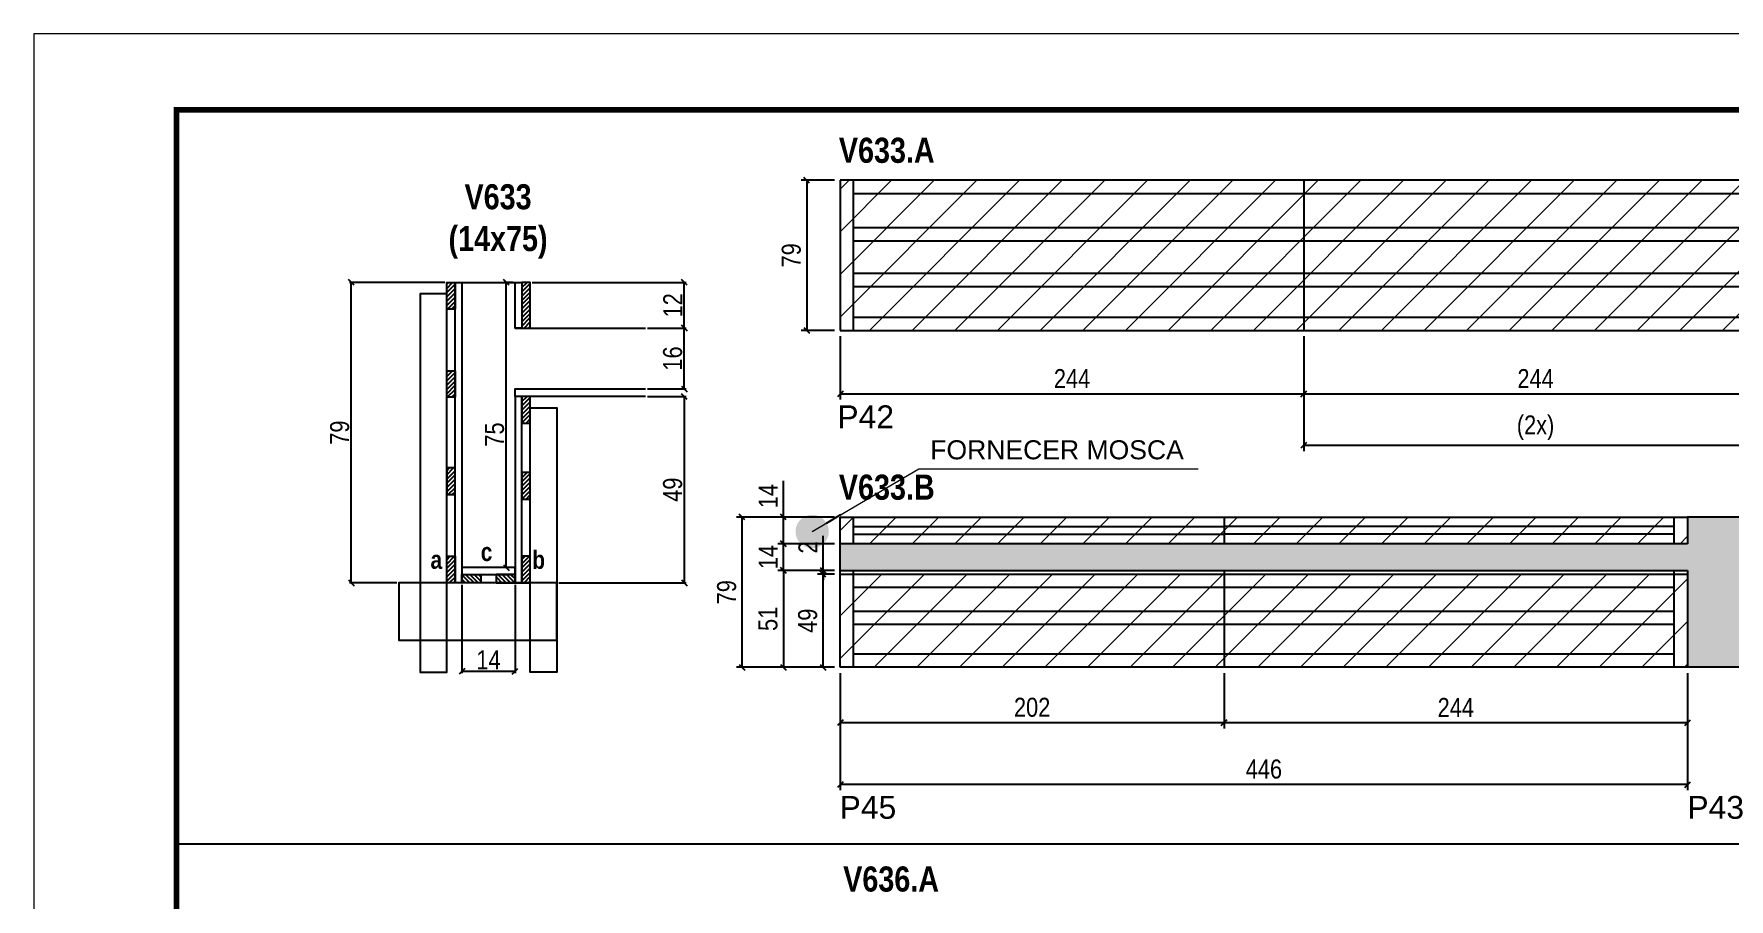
# Model space of a CAD drawing. Extents: x 3309 to 9563, y -2522 to 14608.
# Drawn here: x 8078 to 8970, y 11856 to 12311 of the extents above; entities that cross this region are included whole.
import ezdxf

# ---------------------------------------------------------------- set-up
doc = ezdxf.new("R2010")
doc.units = 0
doc.linetypes.add('DASHED', pattern=[0.75, 0.5, -0.25])
for name, color, linetype in [('5', 5, 'Continuous'), ('COTA', 241, 'Continuous'), ('detalhes', 4, 'Continuous'), ('NOMENCLATURA', 7, 'Continuous'), ('Painéis', 200, 'Continuous'), ('SARR_2.2x7', 40, 'Continuous'), ('SARR_3.5x7', 81, 'Continuous')]:
    doc.layers.add(name, color=color, linetype=linetype)
for name, color, linetype, lineweight in [('CARIMBO', 255, 'Continuous', 9), ('CONCRETO', 251, 'Continuous', 25), ('Folhas', 255, 'Continuous', 9), ('Hachura', 251, 'Continuous', 9), ('SARRAFO DE PRESSAO', 251, 'DASHED', 9)]:
    doc.layers.add(name, color=color, linetype=linetype, lineweight=lineweight)
doc.styles.add('ARIAL', font='arial.ttf')
doc.styles.add('COTA TECNICA', font='techl___.ttf', dxfattribs={"height": 10})
doc.styles.add('COTA TECNICA 2X', font='techl___.ttf', dxfattribs={"height": 10})
doc.styles.get("Standard").update_dxf_attribs({"font": 'arial.ttf'})
doc.styles.add('TECNICA', font='techb___.ttf', dxfattribs={"height": 10})
doc.dimstyles.new('3x', dxfattribs={"dimtxt": 10, "dimasz": 5, "dimexe": 7, "dimexo": 5, "dimgap": 4, "dimtad": 1, "dimdec": 4, "dimlfac": 0.333333, "dimdsep": 46, "dimtxsty": 'Standard', "dimblk": 'DOT', "dimcen": 0.09, "dimclrd": 1, "dimclre": 1, "dimclrt": 2, "dimadec": 0, "dimazin": 2, "dimtfac": 1, "dimtdec": 4, "dimtmove": 0, "dimatfit": 3, "dimldrblk": 'DOT', "dimfxl": 1, "dimtolj": 1, "dimtzin": 0, "dimlwd": 9, "dimlwe": 9, "dimarcsym": 0})
doc.dimstyles.new('PAINEL', dxfattribs={"dimtxt": 10, "dimasz": 3, "dimexe": 3, "dimexo": 3, "dimgap": 3, "dimtad": 1, "dimdec": 1, "dimzin": 12, "dimdsep": 46, "dimtxsty": 'COTA TECNICA', "dimblk1": 'OBLIQUE', "dimblk2": 'OBLIQUE', "dimsah": 1, "dimcen": 0.9, "dimclrd": 4, "dimclre": 4, "dimclrt": 240, "dimadec": 1, "dimazin": 3, "dimtfac": 1, "dimtdec": 1, "dimtmove": 0, "dimatfit": 3, "dimfxl": 1, "dimtolj": 1, "dimtzin": 12, "dimarcsym": 0})
doc.dimstyles.new('SECAO', dxfattribs={"dimscale": 0.333333, "dimtxt": 5, "dimasz": 9, "dimexe": 3, "dimexo": 3, "dimgap": 3, "dimtad": 1, "dimdec": 1, "dimlfac": 0.5, "dimzin": 12, "dimdsep": 46, "dimtxsty": 'COTA TECNICA 2X', "dimblk1": 'OBLIQUE', "dimblk2": 'OBLIQUE', "dimsah": 1, "dimcen": 0.9, "dimclrd": 4, "dimclre": 4, "dimclrt": 240, "dimadec": 1, "dimazin": 3, "dimtfac": 1, "dimtdec": 1, "dimtmove": 0, "dimatfit": 3, "dimfxl": 1, "dimtolj": 1, "dimtzin": 12, "dimarcsym": 0})
pattern_1 = [(45, (-115227.018, -21101.9856), (-1.122532015, 1.122532015), [])]

# ---------------------------------------------------------------- blocks, each defined once
blk = doc.blocks.new('9999999999')
at = {"layer": 'Folhas'}
blk.add_lwpolyline([(98138.98, 34190.21), (99623.98, 34190.21), (99623.98, 35240.21), (98138.98, 35240.21)], close=True, dxfattribs=at)
at = {"layer": 'Folhas', "color": 30, "const_width": 3}
blk.add_lwpolyline([(98213.98, 34230.21), (99583.98, 34230.21), (99583.98, 35200.21), (98213.98, 35200.21)], close=True, dxfattribs=at)
blk = doc.blocks.new('_Oblique')
at = {"color": 0, "linetype": 'ByBlock', "lineweight": -2}
blk.add_line((-0.5, -0.5), (0.5, 0.5), dxfattribs=at)
blk = doc.blocks.new('*D246')
at = {"layer": 'COTA', "color": 4, "lineweight": -2, "transparency": 16777216}
for p, q in [((8400.85, 12119.97), (8421.2, 12119.97)), ((8420.2, 12119.97), (8420.2, 12021.97)), ((8354.15, 12021.97), (8421.2, 12021.97))]:
    blk.add_line(p, q, dxfattribs=at)
at = {"layer": 'Defpoints', "color": 0, "transparency": 16777216}
for p in [(8399.85, 12119.97), (8353.15, 12021.97, 0), (8420.2, 12021.97)]:
    blk.add_point(p, dxfattribs=at)
at = {"layer": 'COTA', "color": 4, "lineweight": -2, "transparency": 16777216, "xscale": 3, "yscale": 3, "zscale": 3}
for p, rotation in [((8420.2, 12119.97), 90), ((8420.2, 12021.97), 270)]:
    blk.add_blockref('_Oblique', p, dxfattribs=dict(at, rotation=rotation))
at = {"layer": 'COTA', "color": 240, "transparency": 16777216, "insert": (8414.1, 12070.97), "char_height": 10, "attachment_point": 5, "rotation": 90, "style": 'COTA TECNICA 2X'}
blk.add_mtext('\\A1;49', dxfattribs=at)
blk = doc.blocks.new('*D247')
at = {"layer": 'COTA', "color": 4, "lineweight": -2, "transparency": 16777216}
for p, q in [((8330.15, 12179.97), (8325.48, 12179.97)), ((8326.48, 12029.97), (8326.48, 12179.97)), ((8330.15, 12029.97), (8325.48, 12029.97))]:
    blk.add_line(p, q, dxfattribs=at)
at = {"layer": 'Defpoints', "color": 0, "transparency": 16777216}
for p in [(8326.48, 12179.97), (8331.15, 12179.97), (8331.15, 12029.97)]:
    blk.add_point(p, dxfattribs=at)
at = {"layer": 'COTA', "color": 4, "lineweight": -2, "transparency": 16777216, "xscale": 3, "yscale": 3, "zscale": 3}
for p, rotation in [((8326.48, 12179.97), 90), ((8326.48, 12029.97), 270)]:
    blk.add_blockref('_Oblique', p, dxfattribs=dict(at, rotation=rotation))
at = {"layer": 'COTA', "color": 240, "transparency": 16777216, "insert": (8320.37, 12099.97), "char_height": 10, "attachment_point": 5, "rotation": 90, "style": 'COTA TECNICA 2X'}
blk.add_mtext('\\A1;75', dxfattribs=at)
blk = doc.blocks.new('*D266')
at = {"layer": 'COTA', "color": 4, "lineweight": -2, "transparency": 16777216}
for p, q in [((8400.85, 12155.97), (8421.2, 12155.97)), ((8420.2, 12123.97), (8420.2, 12155.97)), ((8400.85, 12123.97), (8421.2, 12123.97))]:
    blk.add_line(p, q, dxfattribs=at)
at = {"layer": 'Defpoints', "color": 0, "transparency": 16777216}
for p in [(8399.85, 12155.97), (8420.2, 12155.97), (8399.85, 12123.97)]:
    blk.add_point(p, dxfattribs=at)
at = {"layer": 'COTA', "color": 4, "lineweight": -2, "transparency": 16777216, "xscale": 3, "yscale": 3, "zscale": 3}
for p, rotation in [((8420.2, 12155.97), 90), ((8420.2, 12123.97), 270)]:
    blk.add_blockref('_Oblique', p, dxfattribs=dict(at, rotation=rotation))
at = {"layer": 'COTA', "color": 240, "transparency": 16777216, "insert": (8414.1, 12139.97), "char_height": 10, "attachment_point": 5, "rotation": 90, "style": 'COTA TECNICA 2X'}
blk.add_mtext('\\A1;16', dxfattribs=at)
blk = doc.blocks.new('*D267')
at = {"layer": 'COTA', "color": 4, "lineweight": -2, "transparency": 16777216}
for p, q in [((8340.15, 12179.97), (8421.2, 12179.97)), ((8420.2, 12155.97), (8420.2, 12179.97)), ((8400.85, 12155.97), (8421.2, 12155.97))]:
    blk.add_line(p, q, dxfattribs=at)
at = {"layer": 'Defpoints', "color": 0, "transparency": 16777216}
for p in [(8339.15, 12179.97), (8420.2, 12179.97), (8399.85, 12155.97)]:
    blk.add_point(p, dxfattribs=at)
at = {"layer": 'COTA', "color": 4, "lineweight": -2, "transparency": 16777216, "xscale": 3, "yscale": 3, "zscale": 3}
for p, rotation in [((8420.2, 12179.97), 90), ((8420.2, 12155.97), 270)]:
    blk.add_blockref('_Oblique', p, dxfattribs=dict(at, rotation=rotation))
at = {"layer": 'COTA', "color": 240, "transparency": 16777216, "insert": (8414.14, 12167.97), "char_height": 10, "attachment_point": 5, "rotation": 90, "style": 'COTA TECNICA 2X'}
blk.add_mtext('\\A1;12', dxfattribs=at)
blk = doc.blocks.new('*D268')
at = {"layer": 'COTA', "color": 4, "lineweight": -2, "transparency": 16777216}
for p, q in [((8303.15, 12020.97), (8303.15, 11974.43)), ((8331.15, 12020.97), (8331.15, 11974.43)), ((8303.15, 11975.43), (8331.15, 11975.43))]:
    blk.add_line(p, q, dxfattribs=at)
at = {"layer": 'Defpoints', "color": 0, "transparency": 16777216}
for p in [(8303.15, 12021.97), (8331.15, 12021.97), (8331.15, 11975.43)]:
    blk.add_point(p, dxfattribs=at)
at = {"layer": 'COTA', "color": 4, "lineweight": -2, "transparency": 16777216, "xscale": 3, "yscale": 3, "zscale": 3, "rotation": 180}
blk.add_blockref('_Oblique', (8303.15, 11975.43), dxfattribs=at)
at = {"layer": 'COTA', "color": 4, "lineweight": -2, "transparency": 16777216, "xscale": 3, "yscale": 3, "zscale": 3}
blk.add_blockref('_Oblique', (8331.15, 11975.43), dxfattribs=at)
at = {"layer": 'COTA', "color": 240, "transparency": 16777216, "insert": (8317.15, 11981.5), "char_height": 10, "attachment_point": 5, "style": 'COTA TECNICA 2X'}
blk.add_mtext('\\A1;14', dxfattribs=at)
blk = doc.blocks.new('*D252')
at = {"layer": 'COTA', "color": 4, "lineweight": -2, "transparency": 16777216}
for p, q in [((8294.15, 12179.97), (8243.95, 12179.97)), ((8244.95, 12021.97), (8244.95, 12179.97)), ((8268.97, 12021.97), (8243.95, 12021.97))]:
    blk.add_line(p, q, dxfattribs=at)
at = {"layer": 'Defpoints', "color": 0, "transparency": 16777216}
for p in [(8244.95, 12179.97), (8295.15, 12179.97), (8269.97, 12021.97)]:
    blk.add_point(p, dxfattribs=at)
at = {"layer": 'COTA', "color": 4, "lineweight": -2, "transparency": 16777216, "xscale": 3, "yscale": 3, "zscale": 3}
for p, rotation in [((8244.95, 12179.97), 90), ((8244.95, 12021.97), 270)]:
    blk.add_blockref('_Oblique', p, dxfattribs=dict(at, rotation=rotation))
at = {"layer": 'COTA', "color": 240, "transparency": 16777216, "insert": (8238.85, 12100.97), "char_height": 10, "attachment_point": 5, "rotation": 90, "style": 'COTA TECNICA 2X'}
blk.add_mtext('\\A1;79', dxfattribs=at)
blk = doc.blocks.new('*D256')
at = {"layer": 'COTA', "color": 4, "lineweight": -2, "transparency": 16777216}
for p, q in [((8502.3, 11974.52), (8502.3, 11912.85)), ((8948.3, 11974.52), (8948.3, 11912.85)), ((8948.3, 11915.85), (8502.3, 11915.85))]:
    blk.add_line(p, q, dxfattribs=at)
at = {"layer": 'Defpoints', "color": 0, "transparency": 16777216}
for p in [(8502.3, 11977.52), (8948.3, 11977.52), (8502.3, 11915.85)]:
    blk.add_point(p, dxfattribs=at)
at = {"layer": 'COTA', "color": 4, "lineweight": -2, "transparency": 16777216, "xscale": 3, "yscale": 3, "zscale": 3, "rotation": 180}
blk.add_blockref('_Oblique', (8502.3, 11915.85), dxfattribs=at)
at = {"layer": 'COTA', "color": 4, "lineweight": -2, "transparency": 16777216, "xscale": 3, "yscale": 3, "zscale": 3}
blk.add_blockref('_Oblique', (8948.3, 11915.85), dxfattribs=at)
at = {"layer": 'COTA', "color": 240, "transparency": 16777216, "insert": (8725.3, 11923.96), "char_height": 10, "attachment_point": 5, "style": 'COTA TECNICA'}
blk.add_mtext('\\A1;446', dxfattribs=at)
blk = doc.blocks.new('*D257')
at = {"layer": 'COTA', "color": 4, "lineweight": -2, "transparency": 16777216}
for p, q in [((8704.3, 11974.52), (8704.3, 11945.34)), ((8948.3, 11974.52), (8948.3, 11945.34)), ((8948.3, 11948.34), (8704.3, 11948.34))]:
    blk.add_line(p, q, dxfattribs=at)
at = {"layer": 'Defpoints', "color": 0, "transparency": 16777216}
for p in [(8704.3, 11977.52), (8948.3, 11977.52), (8704.3, 11948.34)]:
    blk.add_point(p, dxfattribs=at)
at = {"layer": 'COTA', "color": 4, "lineweight": -2, "transparency": 16777216, "xscale": 3, "yscale": 3, "zscale": 3, "rotation": 180}
blk.add_blockref('_Oblique', (8704.3, 11948.34), dxfattribs=at)
at = {"layer": 'COTA', "color": 4, "lineweight": -2, "transparency": 16777216, "xscale": 3, "yscale": 3, "zscale": 3}
blk.add_blockref('_Oblique', (8948.3, 11948.34), dxfattribs=at)
at = {"layer": 'COTA', "color": 240, "transparency": 16777216, "insert": (8826.3, 11956.41), "char_height": 10, "attachment_point": 5, "style": 'COTA TECNICA'}
blk.add_mtext('\\A1;244', dxfattribs=at)
blk = doc.blocks.new('*D258')
at = {"layer": 'COTA', "color": 4, "lineweight": -2, "transparency": 16777216}
for p, q in [((8502.3, 11974.52), (8502.3, 11945.34)), ((8704.3, 11974.52), (8704.3, 11945.34)), ((8704.3, 11948.34), (8502.3, 11948.34))]:
    blk.add_line(p, q, dxfattribs=at)
at = {"layer": 'Defpoints', "color": 0, "transparency": 16777216}
for p in [(8502.3, 11977.52), (8704.3, 11977.52), (8502.3, 11948.34)]:
    blk.add_point(p, dxfattribs=at)
at = {"layer": 'COTA', "color": 4, "lineweight": -2, "transparency": 16777216, "xscale": 3, "yscale": 3, "zscale": 3, "rotation": 180}
blk.add_blockref('_Oblique', (8502.3, 11948.34), dxfattribs=at)
at = {"layer": 'COTA', "color": 4, "lineweight": -2, "transparency": 16777216, "xscale": 3, "yscale": 3, "zscale": 3}
blk.add_blockref('_Oblique', (8704.3, 11948.34), dxfattribs=at)
at = {"layer": 'COTA', "color": 240, "transparency": 16777216, "insert": (8603.3, 11956.44), "char_height": 10, "attachment_point": 5, "style": 'COTA TECNICA'}
blk.add_mtext('\\A1;202', dxfattribs=at)
blk = doc.blocks.new('*D259')
at = {"layer": 'COTA', "color": 4, "lineweight": -2, "transparency": 16777216}
for p, q in [((8499.3, 12028.52), (8469.41, 12028.52)), ((8472.41, 12028.52), (8472.41, 11977.52)), ((8499.3, 11977.52), (8469.41, 11977.52))]:
    blk.add_line(p, q, dxfattribs=at)
at = {"layer": 'Defpoints', "color": 0, "transparency": 16777216}
for p in [(8502.3, 12028.52), (8472.41, 11977.52), (8502.3, 11977.52)]:
    blk.add_point(p, dxfattribs=at)
at = {"layer": 'COTA', "color": 4, "lineweight": -2, "transparency": 16777216, "xscale": 3, "yscale": 3, "zscale": 3}
for p, rotation in [((8472.41, 12028.52), 90), ((8472.41, 11977.52), 270)]:
    blk.add_blockref('_Oblique', p, dxfattribs=dict(at, rotation=rotation))
at = {"layer": 'COTA', "color": 240, "transparency": 16777216, "insert": (8464.3, 12003.02), "char_height": 10, "attachment_point": 5, "rotation": 90, "style": 'COTA TECNICA'}
blk.add_mtext('\\A1;51', dxfattribs=at)
blk = doc.blocks.new('*D260')
at = {"layer": 'COTA', "color": 4, "lineweight": -2, "transparency": 16777216}
for p, q in [((8499.3, 12042.52), (8469.41, 12042.52)), ((8472.41, 12028.52), (8472.41, 12042.52)), ((8499.3, 12028.52), (8469.41, 12028.52))]:
    blk.add_line(p, q, dxfattribs=at)
at = {"layer": 'Defpoints', "color": 0, "transparency": 16777216}
for p in [(8472.41, 12042.52), (8502.3, 12042.52), (8502.3, 12028.52)]:
    blk.add_point(p, dxfattribs=at)
at = {"layer": 'COTA', "color": 4, "lineweight": -2, "transparency": 16777216, "xscale": 3, "yscale": 3, "zscale": 3}
for p, rotation in [((8472.41, 12042.52), 90), ((8472.41, 12028.52), 270)]:
    blk.add_blockref('_Oblique', p, dxfattribs=dict(at, rotation=rotation))
at = {"layer": 'COTA', "color": 240, "transparency": 16777216, "insert": (8464.34, 12035.52), "char_height": 10, "attachment_point": 5, "rotation": 90, "style": 'COTA TECNICA'}
blk.add_mtext('\\A1;14', dxfattribs=at)
blk = doc.blocks.new('*D261')
at = {"layer": 'COTA', "color": 4, "lineweight": -2, "transparency": 16777216}
for p, q in [((8472.41, 12056.52), (8472.41, 12075.63)), ((8499.3, 12056.52), (8469.41, 12056.52)), ((8472.41, 12042.52), (8472.41, 12056.52)), ((8499.3, 12042.52), (8469.41, 12042.52))]:
    blk.add_line(p, q, dxfattribs=at)
at = {"layer": 'Defpoints', "color": 0, "transparency": 16777216}
for p in [(8472.41, 12056.52), (8502.3, 12056.52), (8502.3, 12042.52)]:
    blk.add_point(p, dxfattribs=at)
at = {"layer": 'COTA', "color": 4, "lineweight": -2, "transparency": 16777216, "xscale": 3, "yscale": 3, "zscale": 3}
for p, rotation in [((8472.41, 12056.52), 90), ((8472.41, 12042.52), 270)]:
    blk.add_blockref('_Oblique', p, dxfattribs=dict(at, rotation=rotation))
at = {"layer": 'COTA', "color": 240, "transparency": 16777216, "insert": (8464.34, 12067.58), "char_height": 10, "attachment_point": 5, "rotation": 90, "style": 'COTA TECNICA'}
blk.add_mtext('\\A1;14', dxfattribs=at)
blk = doc.blocks.new('*D262')
at = {"layer": 'COTA', "color": 4, "lineweight": -2, "transparency": 16777216}
for p, q in [((8499.3, 12056.52), (8447.64, 12056.52)), ((8450.64, 11977.52), (8450.64, 12056.52)), ((8499.3, 11977.52), (8447.64, 11977.52))]:
    blk.add_line(p, q, dxfattribs=at)
at = {"layer": 'Defpoints', "color": 0, "transparency": 16777216}
for p in [(8450.64, 12056.52), (8502.3, 12056.52), (8502.3, 11977.52)]:
    blk.add_point(p, dxfattribs=at)
at = {"layer": 'COTA', "color": 4, "lineweight": -2, "transparency": 16777216, "xscale": 3, "yscale": 3, "zscale": 3}
for p, rotation in [((8450.64, 12056.52), 90), ((8450.64, 11977.52), 270)]:
    blk.add_blockref('_Oblique', p, dxfattribs=dict(at, rotation=rotation))
at = {"layer": 'COTA', "color": 240, "transparency": 16777216, "insert": (8442.53, 12017.02), "char_height": 10, "attachment_point": 5, "rotation": 90, "style": 'COTA TECNICA'}
blk.add_mtext('\\A1;79', dxfattribs=at)
blk = doc.blocks.new('*D270')
at = {"layer": 'COTA', "color": 4, "lineweight": -2, "transparency": 16777216}
for p, q in [((8499.3, 12233.72), (8481.66, 12233.72)), ((8484.66, 12233.72), (8484.66, 12154.72)), ((8499.3, 12154.72), (8481.66, 12154.72))]:
    blk.add_line(p, q, dxfattribs=at)
at = {"layer": 'Defpoints', "color": 0, "transparency": 16777216}
for p in [(8502.3, 12233.72, 0), (8484.66, 12154.72), (8502.3, 12154.72, 0)]:
    blk.add_point(p, dxfattribs=at)
at = {"layer": 'COTA', "color": 4, "lineweight": -2, "transparency": 16777216, "xscale": 3, "yscale": 3, "zscale": 3}
for p, rotation in [((8484.66, 12233.72), 90), ((8484.66, 12154.72), 270)]:
    blk.add_blockref('_Oblique', p, dxfattribs=dict(at, rotation=rotation))
at = {"layer": 'COTA', "color": 240, "transparency": 16777216, "insert": (8476.56, 12194.22), "char_height": 10, "attachment_point": 5, "rotation": 90, "style": 'COTA TECNICA'}
blk.add_mtext('\\A1;79', dxfattribs=at)
blk = doc.blocks.new('*D271')
at = {"layer": 'COTA', "color": 4, "lineweight": -2, "transparency": 16777216}
for p, q in [((8502.3, 12151.72), (8502.3, 12118.33)), ((8746.3, 12151.72), (8746.3, 12118.33)), ((8502.3, 12121.33), (8746.3, 12121.33))]:
    blk.add_line(p, q, dxfattribs=at)
at = {"layer": 'Defpoints', "color": 0, "transparency": 16777216}
for p in [(8502.3, 12154.72), (8746.3, 12154.72), (8746.3, 12121.33)]:
    blk.add_point(p, dxfattribs=at)
at = {"layer": 'COTA', "color": 4, "lineweight": -2, "transparency": 16777216, "xscale": 3, "yscale": 3, "zscale": 3, "rotation": 180}
blk.add_blockref('_Oblique', (8502.3, 12121.33), dxfattribs=at)
at = {"layer": 'COTA', "color": 4, "lineweight": -2, "transparency": 16777216, "xscale": 3, "yscale": 3, "zscale": 3}
blk.add_blockref('_Oblique', (8746.3, 12121.33), dxfattribs=at)
at = {"layer": 'COTA', "color": 240, "transparency": 16777216, "insert": (8624.3, 12129.4), "char_height": 10, "attachment_point": 5, "style": 'COTA TECNICA'}
blk.add_mtext('\\A1;244', dxfattribs=at)
blk = doc.blocks.new('*D272')
at = {"layer": 'COTA', "color": 4, "lineweight": -2, "transparency": 16777216}
for p, q in [((8746.3, 12151.72), (8746.3, 12118.33)), ((8990.3, 12151.72), (8990.3, 12118.33)), ((8746.3, 12121.33), (8990.3, 12121.33))]:
    blk.add_line(p, q, dxfattribs=at)
at = {"layer": 'Defpoints', "color": 0, "transparency": 16777216}
for p in [(8746.3, 12154.72), (8990.3, 12154.72), (8990.3, 12121.33)]:
    blk.add_point(p, dxfattribs=at)
at = {"layer": 'COTA', "color": 4, "lineweight": -2, "transparency": 16777216, "xscale": 3, "yscale": 3, "zscale": 3, "rotation": 180}
blk.add_blockref('_Oblique', (8746.3, 12121.33), dxfattribs=at)
at = {"layer": 'COTA', "color": 4, "lineweight": -2, "transparency": 16777216, "xscale": 3, "yscale": 3, "zscale": 3}
blk.add_blockref('_Oblique', (8990.3, 12121.33), dxfattribs=at)
at = {"layer": 'COTA', "color": 240, "transparency": 16777216, "insert": (8868.3, 12129.4), "char_height": 10, "attachment_point": 5, "style": 'COTA TECNICA'}
blk.add_mtext('\\A1;244', dxfattribs=at)
blk = doc.blocks.new('*D274')
at = {"layer": 'COTA', "color": 4, "lineweight": -2, "transparency": 16777216}
for p, q in [((8746.3, 12151.72), (8746.3, 12091.3)), ((8990.3, 12151.72), (8990.3, 12091.3)), ((8746.3, 12094.3), (8990.3, 12094.3))]:
    blk.add_line(p, q, dxfattribs=at)
at = {"layer": 'Defpoints', "color": 0, "transparency": 16777216}
for p in [(8746.3, 12154.72), (8990.3, 12154.72), (8990.3, 12094.3)]:
    blk.add_point(p, dxfattribs=at)
at = {"layer": 'COTA', "color": 4, "lineweight": -2, "transparency": 16777216, "xscale": 3, "yscale": 3, "zscale": 3, "rotation": 180}
blk.add_blockref('_Oblique', (8746.3, 12094.3), dxfattribs=at)
at = {"layer": 'COTA', "color": 4, "lineweight": -2, "transparency": 16777216, "xscale": 3, "yscale": 3, "zscale": 3}
blk.add_blockref('_Oblique', (8990.3, 12094.3), dxfattribs=at)
at = {"layer": 'COTA', "color": 240, "transparency": 16777216, "insert": (8868.3, 12103.52), "char_height": 10, "attachment_point": 5, "style": 'COTA TECNICA'}
blk.add_mtext('\\A1;(2x)', dxfattribs=at)
blk = doc.blocks.new('*D1194')
at = {"layer": 'COTA', "color": 4, "lineweight": -2, "transparency": 16777216}
for p, q in [((8499.3, 12026.52), (8490.29, 12026.52)), ((8493.29, 11977.52), (8493.29, 12026.52)), ((8499.3, 11977.52), (8490.29, 11977.52))]:
    blk.add_line(p, q, dxfattribs=at)
at = {"layer": 'Defpoints', "color": 0, "transparency": 16777216}
for p in [(8493.29, 12026.52), (8502.3, 12026.52), (8502.3, 11977.52)]:
    blk.add_point(p, dxfattribs=at)
at = {"layer": 'COTA', "color": 4, "lineweight": -2, "transparency": 16777216, "xscale": 3, "yscale": 3, "zscale": 3}
for p, rotation in [((8493.29, 12026.52), 90), ((8493.29, 11977.52), 270)]:
    blk.add_blockref('_Oblique', p, dxfattribs=dict(at, rotation=rotation))
at = {"layer": 'COTA', "color": 240, "transparency": 16777216, "insert": (8485.19, 12002.02), "char_height": 10, "attachment_point": 5, "rotation": 90, "style": 'COTA TECNICA'}
blk.add_mtext('\\A1;49', dxfattribs=at)
blk = doc.blocks.new('*D1195')
at = {"layer": 'COTA', "color": 4, "lineweight": -2, "transparency": 16777216}
for p, q in [((8493.29, 12028.52), (8493.29, 12046.63)), ((8499.3, 12028.52), (8490.29, 12028.52)), ((8493.29, 12026.52), (8493.29, 12028.52)), ((8499.3, 12026.52), (8490.29, 12026.52)), ((8493.29, 12026.52), (8493.29, 12023.52))]:
    blk.add_line(p, q, dxfattribs=at)
at = {"layer": 'Defpoints', "color": 0, "transparency": 16777216}
for p in [(8493.29, 12028.52), (8502.3, 12028.52), (8502.3, 12026.52)]:
    blk.add_point(p, dxfattribs=at)
at = {"layer": 'COTA', "color": 4, "lineweight": -2, "transparency": 16777216, "xscale": 3, "yscale": 3, "zscale": 3}
for p, rotation in [((8493.29, 12028.52), 270), ((8493.29, 12026.52), 90)]:
    blk.add_blockref('_Oblique', p, dxfattribs=dict(at, rotation=rotation))
at = {"layer": 'COTA', "color": 240, "transparency": 16777216, "insert": (8485.29, 12040.57), "char_height": 10, "attachment_point": 5, "rotation": 90, "style": 'COTA TECNICA'}
blk.add_mtext('\\A1;2', dxfattribs=at)
blk = doc.blocks.new('_Dot')
at = {"color": 0, "linetype": 'ByBlock', "lineweight": -2}
blk.add_line((-0.5, 0), (-1, 0), dxfattribs=at)
at = {"color": 0, "linetype": 'ByBlock', "const_width": 0.5}
blk.add_lwpolyline([(-0.25, 0, 1), (0.25, 0, 1)], format="xyb", close=True, dxfattribs=at)

msp = doc.modelspace()

# ---------------------------------------------------------------- hatches: boundary and pattern name
at = {"layer": 'COTA'}
h = msp.add_hatch(dxfattribs=at)
h.set_pattern_fill('AR-CONC', color=256, scale=0.03)
h.paths.add_polyline_path([(8976.8, 12028.52), (9426.8, 12028.52), (9426.8, 12042.52), (8976.8, 12042.52), (8976.8, 12056.52), (8948.3, 12056.52), (8948.3, 12042.52), (8502.3, 12042.52), (8502.3, 12028.52), (8948.3, 12028.52), (8948.3, 11977.52), (8976.8, 11977.52)])
at = {"layer": 'Hachura', "linetype": 'ByBlock'}
h = msp.add_hatch(dxfattribs=at)
h.set_pattern_fill('ANSI31', color=256, scale=5)
h.paths.add_polyline_path([(8746.3, 12233.72), (8502.3, 12233.72), (8502.3, 12154.72), (8746.3, 12154.72)])
h.paths.add_polyline_path([(8990.3, 12233.72), (8746.3, 12233.72), (8746.3, 12154.72), (8990.3, 12154.72)])
h.paths.add_polyline_path([(9173.3, 12233.72), (8990.3, 12233.72), (8990.3, 12154.72), (9173.3, 12154.72)])
h = msp.add_hatch(dxfattribs=at)
h.set_pattern_fill('ANSI31', color=256, scale=5)
h.paths.add_polyline_path([(8704.3, 12026.52), (8502.3, 12026.52), (8502.3, 11977.52), (8704.3, 11977.52)])
h.paths.add_polyline_path([(8704.3, 12056.52), (8502.3, 12056.52), (8502.3, 12042.52), (8704.3, 12042.52)])
h.paths.add_polyline_path([(8948.3, 12056.52), (8704.3, 12056.52), (8704.3, 12042.52), (8948.3, 12042.52)])
h.paths.add_polyline_path([(8948.3, 12026.52), (8704.3, 12026.52), (8704.3, 11977.52), (8948.3, 11977.52)])
h.paths.add_polyline_path([(9182.8, 12028.52), (8976.8, 12028.52), (8976.8, 11977.52), (9182.8, 11977.52)])
h.paths.add_polyline_path([(9182.8, 12056.52), (8976.8, 12056.52), (8976.8, 12042.52), (9182.8, 12042.52)])
h.paths.add_polyline_path([(9426.8, 12056.52), (9182.8, 12056.52), (9182.8, 12042.52), (9426.8, 12042.52)])
h.paths.add_polyline_path([(9426.8, 12028.52), (9182.8, 12028.52), (9182.8, 11977.52), (9426.8, 11977.52)])
at = {"layer": 'SARR_2.2x7'}
h = msp.add_hatch(dxfattribs=at)
h.set_pattern_fill('ANSI31', color=256, scale=0.5)
h.set_pattern_definition([(45, (-115227.018, -21055.5717), (-1.122532015, 1.122532015), [])])
h.paths.add_polyline_path([(8295.15, 12165.97), (8299.55, 12165.97), (8299.55, 12179.97), (8295.15, 12179.97)])
h = msp.add_hatch(dxfattribs=at)
h.set_pattern_fill('ANSI31', color=256, scale=0.5)
h.set_pattern_definition([(45, (-115217.018, -21055.5717), (-1.122532015, 1.122532015), [])])
h.paths.add_polyline_path([(8339.15, 12155.97), (8334.75, 12155.97), (8334.75, 12179.97), (8339.15, 12179.97)])
h = msp.add_hatch(dxfattribs=at)
h.set_pattern_fill('ANSI31', color=256, scale=0.5)
h.set_pattern_definition(pattern_1)
h.paths.add_polyline_path([(8295.15, 12119.55), (8299.55, 12119.55), (8299.55, 12133.55), (8295.15, 12133.55)])
h = msp.add_hatch(dxfattribs=at)
h.set_pattern_fill('ANSI31', color=256, scale=0.5)
h.set_pattern_definition([(45, (-115217.018, -21115.5717), (-1.122532015, 1.122532015), [])])
h.paths.add_polyline_path([(8339.15, 12105.97), (8334.75, 12105.97), (8334.75, 12119.97), (8339.15, 12119.97)])
h = msp.add_hatch(dxfattribs=at)
h.set_pattern_fill('ANSI31', color=256, scale=0.5)
h.set_pattern_definition(pattern_1)
h.paths.add_polyline_path([(8295.15, 12082.38), (8299.55, 12082.38), (8299.55, 12068.38), (8295.15, 12068.38)])
h = msp.add_hatch(dxfattribs=at)
h.set_pattern_fill('ANSI31', color=256, scale=0.5)
h.set_pattern_definition([(45, (-115217.018, -21155.5717), (-1.122532015, 1.122532015), [])])
h.paths.add_polyline_path([(8339.15, 12065.97), (8334.75, 12065.97), (8334.75, 12079.97), (8339.15, 12079.97)])
h = msp.add_hatch(dxfattribs=at)
h.set_pattern_fill('ANSI31', color=256, scale=0.5)
h.set_pattern_definition([(45, (-115217.018, -21199.5717), (-1.122532015, 1.122532015), [])])
h.paths.add_polyline_path([(8295.15, 12021.97), (8299.55, 12021.97), (8299.55, 12035.97), (8295.15, 12035.97)])
h = msp.add_hatch(dxfattribs=at)
h.set_pattern_fill('ANSI31', color=256, scale=0.5)
h.set_pattern_definition([(45, (-115227.018, -21199.5717), (-1.122532015, 1.122532015), [])])
h.paths.add_polyline_path([(8339.15, 12021.97), (8334.75, 12021.97), (8334.75, 12035.97), (8339.15, 12035.97)])
h = msp.add_hatch(dxfattribs=at)
h.set_pattern_fill('ANSI31', color=256, scale=0.5, angle=90)
h.set_pattern_definition([(135, (41538.6903, -111490.2027), (-1.122532015, -1.122532015), [])])
h.paths.add_polyline_path([(8313.15, 12021.97), (8313.15, 12026.37), (8303.15, 12026.37), (8303.15, 12021.97)])
h = msp.add_hatch(dxfattribs=at)
h.set_pattern_fill('ANSI31', color=256, scale=0.5, angle=90)
h.set_pattern_definition([(135, (41528.6903, -111490.2027), (-1.122532015, -1.122532015), [])])
h.paths.add_polyline_path([(8321.15, 12026.37), (8321.15, 12021.97), (8331.15, 12021.97), (8331.15, 12026.37)])

# ---------------------------------------------------------------- linework, layer by layer
at = {"layer": 'CONCRETO', "linetype": 'Continuous'}
for p, q in [((8295.15, 12179.97), (8334.75, 12179.97)), ((8331.15, 12155.97), (8399.85, 12155.97))]:
    msp.add_line(p, q, dxfattribs=at)
at = {"layer": 'COTA'}
for p, q in [((8976.8, 12056.52), (8948.3, 12056.52)), ((8502.3, 12028.52), (8502.3, 12042.52)), ((8976.8, 11977.52), (8948.3, 11977.52)), ((8152.87, 11884.62), (9522.87, 11884.62))]:
    msp.add_line(p, q, dxfattribs=at)
at = {"layer": 'Painéis', "linetype": 'ByBlock'}
for p, q in [((9173.3, 12233.72), (8502.3, 12233.72)), ((8502.3, 12233.72), (8502.3, 12154.72)), ((8746.3, 12233.72), (8746.3, 12154.72)), ((8502.3, 12154.72), (9173.3, 12154.72)), ((8502.3, 12042.52), (8502.3, 12056.52)), ((8502.3, 12056.52), (8948.3, 12056.52)), ((8704.3, 12056.52), (8704.3, 12042.52)), ((8948.3, 12056.52), (8948.3, 12042.52)), ((8948.3, 12042.52), (8502.3, 12042.52)), ((8502.3, 11977.52), (8502.3, 12028.52)), ((8502.3, 12028.52), (8948.3, 12028.52)), ((8704.3, 12028.52), (8704.3, 11977.52)), ((8948.3, 12028.52), (8948.3, 11977.52)), ((8502.3, 12026.52), (8948.3, 12026.52)), ((8948.3, 11977.52), (8502.3, 11977.52))]:
    msp.add_line(p, q, dxfattribs=at)
at = {"layer": 'Painéis', "linetype": 'Continuous'}
for points in [[(8299.55, 12021.97), (8299.55, 12179.97), (8303.15, 12179.97), (8303.15, 12021.97)], [(8334.75, 12155.97), (8331.15, 12155.97), (8331.15, 12179.97), (8334.75, 12179.97)], [(8334.75, 12021.97), (8334.75, 12119.97), (8331.15, 12119.97), (8331.15, 12021.97)], [(8331.15, 12029.97), (8303.15, 12029.97), (8303.15, 12026.37), (8331.15, 12026.37)]]:
    msp.add_lwpolyline(points, close=True, dxfattribs=at)
at = {"layer": 'Painéis', "linetype": 'Continuous', "elevation": 0}
msp.add_lwpolyline([(8399.85, 12119.97), (8331.15, 12119.97), (8331.15, 12123.97), (8399.85, 12123.97)], dxfattribs=at)
at = {"layer": 'SARR_2.2x7', "linetype": 'Continuous'}
for p, q in [((8509.3, 12154.72), (8509.3, 12233.72)), ((8509.3, 12226.72), (8746.3, 12226.72)), ((8746.3, 12226.72), (8990.3, 12226.72)), ((8509.3, 12208.87), (8746.3, 12208.87)), ((8746.3, 12208.87), (8990.3, 12208.87)), ((8509.3, 12201.87), (8746.3, 12201.87)), ((8746.3, 12201.87), (8990.3, 12201.87)), ((8509.3, 12184.87), (8746.3, 12184.87)), ((8746.3, 12184.87), (8990.3, 12184.87)), ((8509.3, 12177.87), (8746.3, 12177.87)), ((8746.3, 12177.87), (8990.3, 12177.87)), ((8509.3, 12161.72), (8746.3, 12161.72)), ((8746.3, 12161.72), (8990.3, 12161.72)), ((8509.3, 12042.52), (8509.3, 12056.52)), ((8941.3, 12042.52), (8941.3, 12056.52)), ((8509.3, 12051.52), (8704.3, 12051.52)), ((8509.3, 12047.52), (8704.3, 12047.52)), ((8941.3, 12051.52), (8704.3, 12051.52)), ((8941.3, 12047.52), (8704.3, 12047.52)), ((8509.3, 11977.52), (8509.3, 12028.52)), ((8941.3, 11977.52), (8941.3, 12028.52)), ((8704.3, 12019.52), (8509.3, 12019.52)), ((8941.3, 12019.52), (8704.3, 12019.52)), ((8704.3, 12006.96), (8509.3, 12006.96)), ((8941.3, 12006.96), (8704.3, 12006.96)), ((8704.3, 11999.96), (8509.3, 11999.96)), ((8941.3, 11999.96), (8704.3, 11999.96)), ((8704.3, 11984.52), (8509.3, 11984.52)), ((8941.3, 11984.52), (8704.3, 11984.52))]:
    msp.add_line(p, q, dxfattribs=at)
at = {"layer": 'SARR_2.2x7'}
for points in [[(8299.55, 12179.97), (8299.55, 12165.97), (8295.15, 12165.97), (8295.15, 12179.97)], [(8334.75, 12179.97), (8334.75, 12155.97), (8339.15, 12155.97), (8339.15, 12179.97)], [(8299.55, 12133.55), (8299.55, 12119.55), (8295.15, 12119.55), (8295.15, 12133.55)], [(8334.75, 12119.97), (8334.75, 12105.97), (8339.15, 12105.97), (8339.15, 12119.97)], [(8299.55, 12068.38), (8299.55, 12082.38), (8295.15, 12082.38), (8295.15, 12068.38)], [(8334.75, 12079.97), (8334.75, 12065.97), (8339.15, 12065.97), (8339.15, 12079.97)], [(8299.55, 12035.97), (8299.55, 12021.97), (8295.15, 12021.97), (8295.15, 12035.97)], [(8334.75, 12035.97), (8334.75, 12021.97), (8339.15, 12021.97), (8339.15, 12035.97)], [(8303.15, 12026.37), (8313.15, 12026.37), (8313.15, 12021.97), (8303.15, 12021.97)], [(8331.15, 12026.37), (8321.15, 12026.37), (8321.15, 12021.97), (8331.15, 12021.97)]]:
    msp.add_lwpolyline(points, close=True, dxfattribs=at)
at = {"layer": 'SARR_3.5x7'}
for points in [[(8295.15, 12173.97), (8281.15, 12173.97), (8281.15, 11974.99), (8295.15, 11974.99)], [(8339.15, 12113.97), (8353.15, 12113.97), (8353.15, 11974.99), (8339.15, 11974.99)], [(8353.15, 12021.97), (8269.97, 12021.97), (8269.97, 11991.88), (8353.15, 11991.88)]]:
    msp.add_lwpolyline(points, close=True, dxfattribs=at)

# ---------------------------------------------------------------- block references
at = {"layer": 'SARRAFO DE PRESSAO', "color": 6, "linetype": 'ByBlock'}
msp.add_blockref('9999999999', (-90061.11, -22929.5), dxfattribs=at)

# ---------------------------------------------------------------- texts
at = {"layer": '5', "linetype": 'Continuous'}
for s, p in [('P42', (8500.79, 12103.31)), ('P45', (8501.96, 11897.84)), ('P43', (8948.2, 11897.84))]:
    msp.add_text(s, height=12, rotation=0.00004, dxfattribs=at).set_placement(p)
at = {"layer": 'CARIMBO', "style": 'ARIAL'}
msp.add_text('FORNECER MOSCA', height=10, dxfattribs=at).set_placement((8549.67, 12086.95))
at = {"layer": 'detalhes', "style": 'TECNICA'}
for s, p in [('c', (8313.07, 12033.44)), ('b', (8340.19, 12029.32)), ('a', (8286.63, 12029.33))]:
    msp.add_text(s, height=9.6, dxfattribs=at).set_placement(p)
at = {"layer": 'NOMENCLATURA', "style": 'TECNICA'}
for s, p in [('V633.A', (8501.58, 12242.91)), ('V633.B', (8501.58, 12065.7)), ('V636.A', (8503.86, 11859.56))]:
    msp.add_text(s, height=13.2, dxfattribs=at).set_placement(p)
at = {"layer": 'NOMENCLATURA', "insert": (8322.18, 12231.66), "char_height": 13.2, "attachment_point": 2, "style": 'TECNICA'}
msp.add_mtext_dynamic_manual_height_columns('V633\\P(14x75)', width=300.2766, gutter_width=1, heights=[0], dxfattribs=at)

# ---------------------------------------------------------------- dimensions: what is measured, and where the dimension line sits
at = {"layer": 'COTA'}
for base, p1, p2, angle, dimstyle, picture, middle in [((8484.66, 12154.72, 0), (8502.3, 12233.72), (8502.3, 12154.72), 90, 'PAINEL', '*D270', (8476.56, 12194.22, 0)), ((8244.95, 12179.97), (8269.97, 12021.97), (8295.15, 12179.97), 90, 'SECAO', '*D252', (8238.85, 12100.97)), ((8420.2, 12179.97), (8399.85, 12155.97), (8339.15, 12179.97), 90, 'SECAO', '*D267', (8414.14, 12167.97)), ((8420.2, 12155.97), (8399.85, 12123.97), (8399.85, 12155.97), 90, 'SECAO', '*D266', (8414.1, 12139.97)), ((8420.2, 12021.97, 0), (8399.85, 12119.97), (8353.15, 12021.97), 90, 'SECAO', '*D246', (8414.1, 12070.97, 0)), ((8472.41, 12056.52), (8502.3, 12042.52), (8502.3, 12056.52), 90, 'PAINEL', '*D261', (8464.34, 12067.58)), ((8450.64, 12056.52), (8502.3, 11977.52), (8502.3, 12056.52), 90, 'PAINEL', '*D262', (8442.53, 12017.02)), ((8493.29, 12028.52), (8502.3, 12026.52), (8502.3, 12028.52), 90, 'PAINEL', '*D1195', (8485.29, 12040.57)), ((8472.41, 11977.52), (8502.3, 12028.52), (8502.3, 11977.52), 90, 'PAINEL', '*D259', (8464.3, 12003.02)), ((8493.29, 12026.52), (8502.3, 11977.52), (8502.3, 12026.52), 90, 'PAINEL', '*D1194', (8485.19, 12002.02)), ((8704.3, 11948.34), (8948.3, 11977.52), (8704.3, 11977.52), 180, 'PAINEL', '*D257', (8826.3, 11956.41))]:
    dim = msp.add_linear_dim(base=base, p1=p1, p2=p2, angle=angle, dimstyle=dimstyle, dxfattribs=at)
    dim.commit()
    dim.dimension.update_dxf_attribs({"geometry": picture, "text_midpoint": middle})
for base, p1, p2, dimstyle, picture, middle in [((8326.48, 12179.97), (8331.15, 12029.97), (8331.15, 12179.97), 'SECAO', '*D247', (8326.48, 12099.97)), ((8472.41, 12042.52), (8502.3, 12028.52), (8502.3, 12042.52), 'PAINEL', '*D260', (8472.41, 12035.52))]:
    dim = msp.add_linear_dim(base=base, p1=p1, p2=p2, angle=90, dimstyle=dimstyle, dxfattribs=at)
    dim.commit()
    dim.dimension.update_dxf_attribs({"geometry": picture, "text_midpoint": middle, "dimtype": 160})
for base, p1, p2, dimstyle, picture, middle in [((8746.3, 12121.33), (8502.3, 12154.72), (8746.3, 12154.72), 'PAINEL', '*D271', (8624.3, 12129.4)), ((8331.15, 11975.43), (8303.15, 12021.97), (8331.15, 12021.97), 'SECAO', '*D268', (8317.15, 11981.5)), ((8502.3, 11915.85), (8948.3, 11977.52), (8502.3, 11977.52), 'PAINEL', '*D256', (8725.3, 11923.96))]:
    dim = msp.add_linear_dim(base=base, p1=p1, p2=p2, dimstyle=dimstyle, dxfattribs=at)
    dim.commit()
    dim.dimension.update_dxf_attribs({"geometry": picture, "text_midpoint": middle})
dim = msp.add_linear_dim(base=(8990.3, 12121.33), p1=(8746.3, 12154.72), p2=(8990.3, 12154.72), dimstyle='PAINEL', override={"dimtmove": 1}, dxfattribs=at)
dim.commit()
dim.dimension.update_dxf_attribs({"geometry": '*D272', "text_midpoint": (8868.3, 12129.4)})
dim = msp.add_linear_dim(base=(8990.3, 12094.3), p1=(8746.3, 12154.72), p2=(8990.3, 12154.72), text='(2x)', dimstyle='PAINEL', dxfattribs=at)
dim.commit()
dim.dimension.update_dxf_attribs({"geometry": '*D274', "text_midpoint": (8868.3, 12103.52)})
dim = msp.add_linear_dim(base=(8502.3, 11948.34), p1=(8704.3, 11977.52), p2=(8502.3, 11977.52), angle=180, dimstyle='PAINEL', override={"dimtmove": 1}, dxfattribs=at)
dim.commit()
dim.dimension.update_dxf_attribs({"geometry": '*D258', "text_midpoint": (8603.3, 11956.44)})

# ---------------------------------------------------------------- leaders
at = {"layer": 'Hachura'}
msp.add_leader([(8487.52, 12048.99), (8543.64, 12081.95), (8690.75, 12081.95)], dimstyle='3x', override={"dimasz": 17.5, "dimtad": 0}, dxfattribs=at)

doc.saveas('drawing.dxf')
